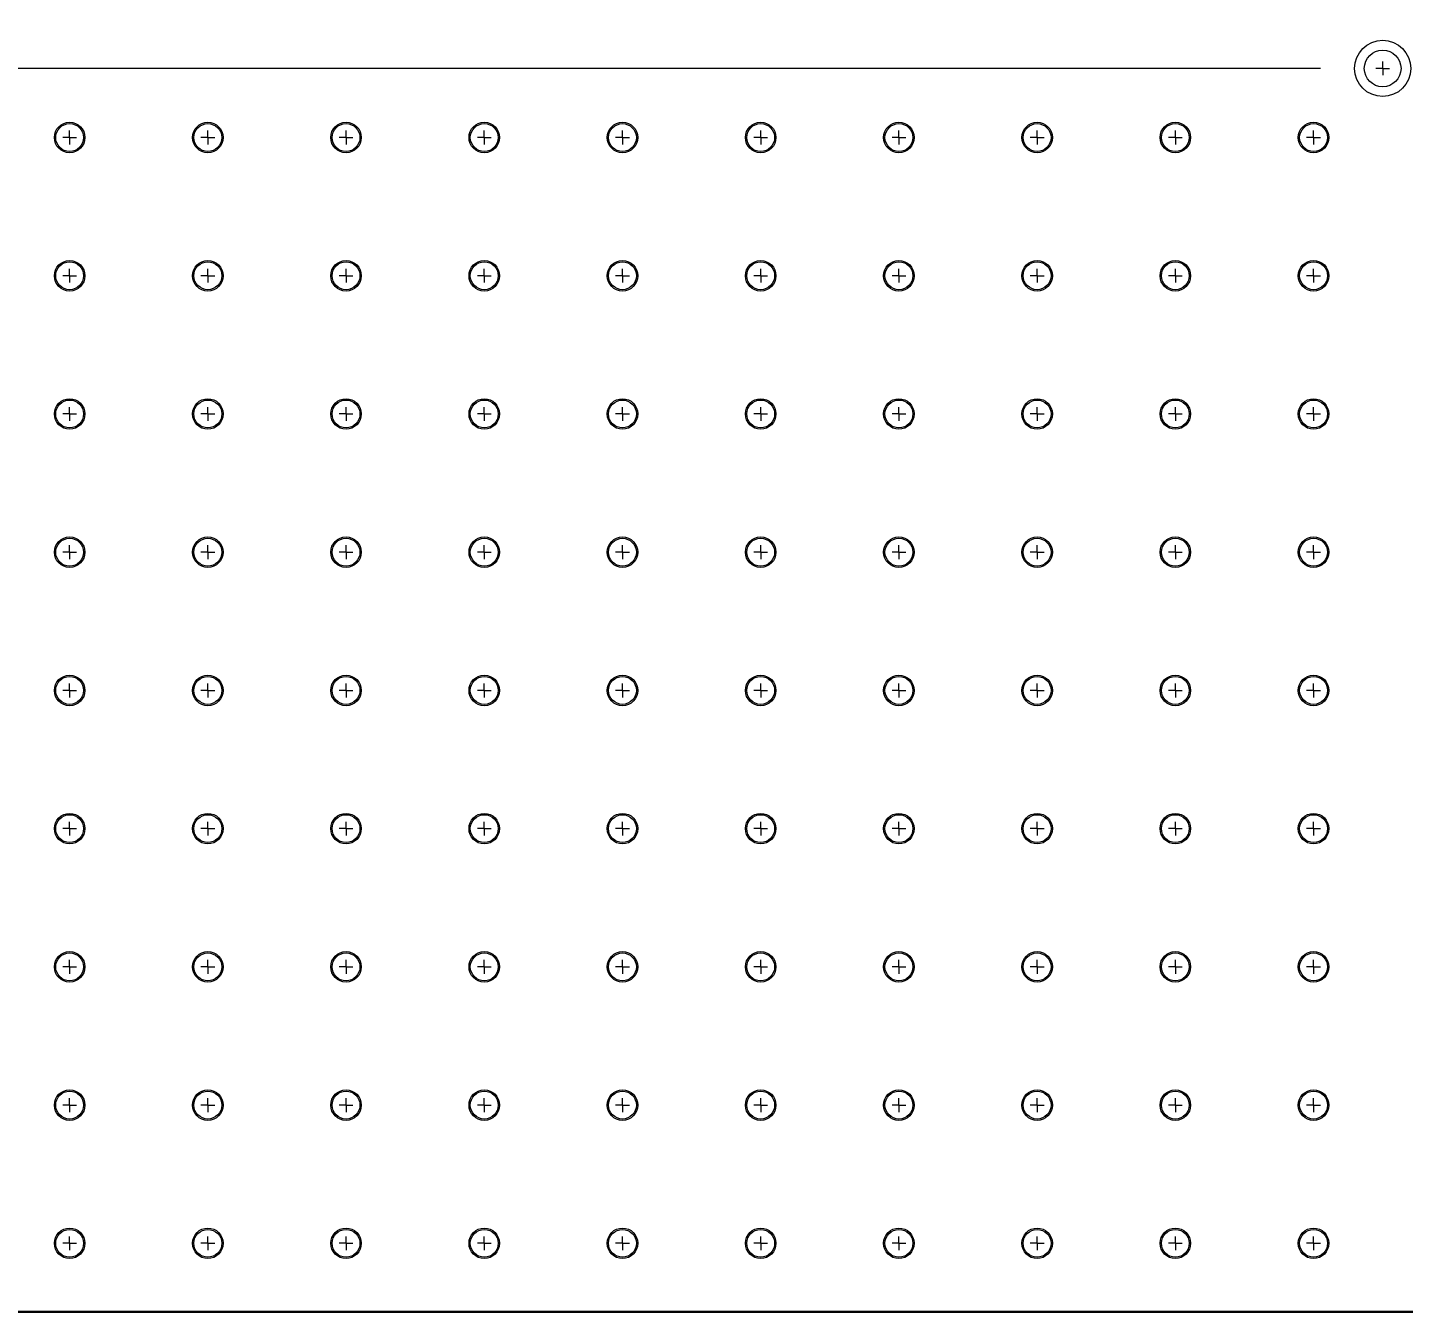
# Model space of a CAD drawing. Header units: inches. Extents: x 0.1 to 10.9, y 0 to 8.5.
# Drawn here: x 3.332 to 4.576, y 3.623 to 4.785 of the extents above; entities that cross this region are included whole.
import ezdxf

# ---------------------------------------------------------------- set-up
doc = ezdxf.new("R2010")
doc.units = ezdxf.units.IN
doc.header["$MEASUREMENT"] = 0
doc.styles.add('SLDTEXTSTYLE0', font='TXT', dxfattribs={"width": 0.75})
doc.dimstyles.new('SLDDIMSTYLE1', dxfattribs={"dimtxt": 0.083333, "dimasz": 0.125, "dimexe": 0, "dimexo": 0.0625, "dimgap": 0.020833, "dimtad": 0, "dimtih": 1, "dimtoh": 1, "dimlfac": 8, "dimrnd": 1e-09, "dimzin": 4, "dimdsep": 46, "dimtxsty": 'SLDTEXTSTYLE0', "dimsah": 1, "dimcen": 0.09, "dimadec": 0, "dimazin": 1, "dimtfac": 1, "dimtofl": 0, "dimtmove": 0, "dimatfit": 3, "dimfxl": 1, "dimfrac": 2, "dimtolj": 1, "dimtzin": 12, "dimarcsym": 0})

# ---------------------------------------------------------------- blocks, each defined once
blk = doc.blocks.new('_D_3')
at = {"color": 7, "linetype": 'Continuous', "lineweight": 0}
for p, q in [((2.4322, 5.8047), (2.4322, 6.5734)), ((4.5572, 4.8047), (4.5572, 6.5734)), ((2.4322, 6.5034), (3.1537, 6.5034)), ((3.252, 6.5034), (3.2267, 6.5034)), ((3.2267, 6.5034), (3.2267, 6.371)), ((3.7374, 6.5034), (3.7627, 6.5034)), ((3.7627, 6.5034), (3.7627, 6.371)), ((4.5572, 6.5034), (3.8357, 6.5034)), ((3.2267, 6.371), (3.252, 6.371)), ((3.7627, 6.371), (3.7374, 6.371))]:
    blk.add_line(p, q, dxfattribs=at)
at = {"color": 7, "linetype": 'Continuous', "lineweight": 18}
for points in [[(2.4322, 6.5034), (2.5572, 6.4834), (2.5572, 6.5234)], [(4.5572, 6.5034), (4.4322, 6.5234), (4.4322, 6.4834)]]:
    blk.add_solid(points, dxfattribs=at)
at = {"color": 7, "linetype": 'Continuous', "lineweight": 18, "char_height": 0.08333, "attachment_point": 1, "style": 'SLDTEXTSTYLE0'}
for s, insert in [('17.00in', (3.3112, 6.6277)), ('431.8mm', (3.252, 6.4784))]:
    blk.add_mtext(s, dxfattribs=dict(at, insert=insert))
blk = doc.blocks.new('_D_7')
at = {"color": 7, "linetype": 'Continuous', "lineweight": 0}
for p, q in [((4.5009, 4.7485), (1.6739, 4.7485)), ((1.7439, 4.7485), (1.7439, 4.3978)), ((1.5012, 4.2485), (1.4759, 4.2485)), ((1.4759, 4.2485), (1.4759, 4.116)), ((1.9865, 4.2485), (2.0119, 4.2485)), ((2.0119, 4.2485), (2.0119, 4.116)), ((1.4759, 4.116), (1.5012, 4.116)), ((2.0119, 4.116), (1.9865, 4.116)), ((1.7439, 3.7485), (1.7439, 4.0991)), ((2.3759, 3.7485), (1.6739, 3.7485))]:
    blk.add_line(p, q, dxfattribs=at)
at = {"color": 7, "linetype": 'Continuous', "lineweight": 18}
for points in [[(1.7439, 4.7485), (1.7239, 4.6235), (1.7639, 4.6235)], [(1.7439, 3.7485), (1.7639, 3.8735), (1.7239, 3.8735)]]:
    blk.add_solid(points, dxfattribs=at)
at = {"color": 7, "linetype": 'Continuous', "lineweight": 18, "char_height": 0.08333, "attachment_point": 1, "style": 'SLDTEXTSTYLE0'}
for s, insert in [('8.00in', (1.5912, 4.3728)), ('203.2mm', (1.5012, 4.2235))]:
    blk.add_mtext(s, dxfattribs=dict(at, insert=insert))
blk = doc.blocks.new('SW_CENTERMARKSYMBOL_0')
at = {"color": 0, "linetype": 'Continuous', "lineweight": 18}
for q in [(-0.00625, 0), (0, 0.00625), (0, -0.00625), (0.00625, 0)]:
    blk.add_line((0, 0), q, dxfattribs=at)
blk = doc.blocks.new('SW_CENTERMARKSYMBOL_5')
at = {"color": 0, "linetype": 'Continuous', "lineweight": 18}
for p, q in [((1, -1), (1, -0.99375)), ((1.125, -1), (1.125, -0.99375)), ((1.25, -1), (1.25, -0.99375)), ((1.375, -1), (1.375, -0.99375)), ((1.5, -1), (1.5, -0.99375)), ((1.625, -1), (1.625, -0.99375)), ((1.75, -1), (1.75, -0.99375)), ((1.875, -1), (1.875, -0.99375)), ((2, -1), (2, -0.99375)), ((2.125, -1), (2.125, -0.99375)), ((1, -1), (0.99375, -1)), ((1, -1), (1, -1.00625)), ((1, -1), (1.00625, -1)), ((1.125, -1), (1.11875, -1)), ((1.125, -1), (1.125, -1.00625)), ((1.125, -1), (1.13125, -1)), ((1.25, -1), (1.24375, -1)), ((1.25, -1), (1.25, -1.00625)), ((1.25, -1), (1.25625, -1)), ((1.375, -1), (1.36875, -1)), ((1.375, -1), (1.375, -1.00625)), ((1.375, -1), (1.38125, -1)), ((1.5, -1), (1.49375, -1)), ((1.5, -1), (1.5, -1.00625)), ((1.5, -1), (1.50625, -1)), ((1.625, -1), (1.61875, -1)), ((1.625, -1), (1.625, -1.00625)), ((1.625, -1), (1.63125, -1)), ((1.75, -1), (1.74375, -1)), ((1.75, -1), (1.75, -1.00625)), ((1.75, -1), (1.75625, -1)), ((1.875, -1), (1.86875, -1)), ((1.875, -1), (1.875, -1.00625)), ((1.875, -1), (1.88125, -1)), ((2, -1), (1.99375, -1)), ((2, -1), (2, -1.00625)), ((2, -1), (2.00625, -1)), ((2.125, -1), (2.11875, -1)), ((2.125, -1), (2.125, -1.00625)), ((2.125, -1), (2.13125, -1)), ((1, -1.125), (1, -1.11875)), ((1.125, -1.125), (1.125, -1.11875)), ((1.25, -1.125), (1.25, -1.11875)), ((1.375, -1.125), (1.375, -1.11875)), ((1.5, -1.125), (1.5, -1.11875)), ((1.625, -1.125), (1.625, -1.11875)), ((1.75, -1.125), (1.75, -1.11875)), ((1.875, -1.125), (1.875, -1.11875)), ((2, -1.125), (2, -1.11875)), ((2.125, -1.125), (2.125, -1.11875)), ((1, -1.125), (0.99375, -1.125)), ((1, -1.125), (1, -1.13125)), ((1, -1.125), (1.00625, -1.125)), ((1.125, -1.125), (1.11875, -1.125)), ((1.125, -1.125), (1.125, -1.13125)), ((1.125, -1.125), (1.13125, -1.125)), ((1.25, -1.125), (1.24375, -1.125)), ((1.25, -1.125), (1.25, -1.13125)), ((1.25, -1.125), (1.25625, -1.125)), ((1.375, -1.125), (1.36875, -1.125)), ((1.375, -1.125), (1.375, -1.13125)), ((1.375, -1.125), (1.38125, -1.125)), ((1.5, -1.125), (1.49375, -1.125)), ((1.5, -1.125), (1.5, -1.13125)), ((1.5, -1.125), (1.50625, -1.125)), ((1.625, -1.125), (1.61875, -1.125)), ((1.625, -1.125), (1.625, -1.13125)), ((1.625, -1.125), (1.63125, -1.125)), ((1.75, -1.125), (1.74375, -1.125)), ((1.75, -1.125), (1.75, -1.13125)), ((1.75, -1.125), (1.75625, -1.125)), ((1.875, -1.125), (1.86875, -1.125)), ((1.875, -1.125), (1.875, -1.13125)), ((1.875, -1.125), (1.88125, -1.125)), ((2, -1.125), (1.99375, -1.125)), ((2, -1.125), (2, -1.13125)), ((2, -1.125), (2.00625, -1.125)), ((2.125, -1.125), (2.11875, -1.125)), ((2.125, -1.125), (2.125, -1.13125)), ((2.125, -1.125), (2.13125, -1.125)), ((1, -1.25), (1, -1.24375)), ((1.125, -1.25), (1.125, -1.24375)), ((1.25, -1.25), (1.25, -1.24375)), ((1.375, -1.25), (1.375, -1.24375)), ((1.5, -1.25), (1.5, -1.24375)), ((1.625, -1.25), (1.625, -1.24375)), ((1.75, -1.25), (1.75, -1.24375)), ((1.875, -1.25), (1.875, -1.24375)), ((2, -1.25), (2, -1.24375)), ((2.125, -1.25), (2.125, -1.24375)), ((1, -1.25), (0.99375, -1.25)), ((1, -1.25), (1, -1.25625)), ((1, -1.25), (1.00625, -1.25)), ((1.125, -1.25), (1.11875, -1.25)), ((1.125, -1.25), (1.125, -1.25625)), ((1.125, -1.25), (1.13125, -1.25)), ((1.25, -1.25), (1.24375, -1.25)), ((1.25, -1.25), (1.25, -1.25625)), ((1.25, -1.25), (1.25625, -1.25)), ((1.375, -1.25), (1.36875, -1.25)), ((1.375, -1.25), (1.375, -1.25625)), ((1.375, -1.25), (1.38125, -1.25)), ((1.5, -1.25), (1.49375, -1.25)), ((1.5, -1.25), (1.5, -1.25625)), ((1.5, -1.25), (1.50625, -1.25)), ((1.625, -1.25), (1.61875, -1.25)), ((1.625, -1.25), (1.625, -1.25625)), ((1.625, -1.25), (1.63125, -1.25)), ((1.75, -1.25), (1.74375, -1.25)), ((1.75, -1.25), (1.75, -1.25625)), ((1.75, -1.25), (1.75625, -1.25)), ((1.875, -1.25), (1.86875, -1.25)), ((1.875, -1.25), (1.875, -1.25625)), ((1.875, -1.25), (1.88125, -1.25)), ((2, -1.25), (1.99375, -1.25)), ((2, -1.25), (2, -1.25625)), ((2, -1.25), (2.00625, -1.25)), ((2.125, -1.25), (2.11875, -1.25)), ((2.125, -1.25), (2.125, -1.25625)), ((2.125, -1.25), (2.13125, -1.25)), ((1, -1.375), (1, -1.36875)), ((1.125, -1.375), (1.125, -1.36875)), ((1.25, -1.375), (1.25, -1.36875)), ((1.375, -1.375), (1.375, -1.36875)), ((1.5, -1.375), (1.5, -1.36875)), ((1.625, -1.375), (1.625, -1.36875)), ((1.75, -1.375), (1.75, -1.36875)), ((1.875, -1.375), (1.875, -1.36875)), ((2, -1.375), (2, -1.36875)), ((2.125, -1.375), (2.125, -1.36875)), ((1, -1.375), (0.99375, -1.375)), ((1, -1.375), (1, -1.38125)), ((1, -1.375), (1.00625, -1.375)), ((1.125, -1.375), (1.11875, -1.375)), ((1.125, -1.375), (1.125, -1.38125)), ((1.125, -1.375), (1.13125, -1.375)), ((1.25, -1.375), (1.24375, -1.375)), ((1.25, -1.375), (1.25, -1.38125)), ((1.25, -1.375), (1.25625, -1.375)), ((1.375, -1.375), (1.36875, -1.375)), ((1.375, -1.375), (1.375, -1.38125)), ((1.375, -1.375), (1.38125, -1.375)), ((1.5, -1.375), (1.49375, -1.375)), ((1.5, -1.375), (1.5, -1.38125)), ((1.5, -1.375), (1.50625, -1.375)), ((1.625, -1.375), (1.61875, -1.375)), ((1.625, -1.375), (1.625, -1.38125)), ((1.625, -1.375), (1.63125, -1.375)), ((1.75, -1.375), (1.74375, -1.375)), ((1.75, -1.375), (1.75, -1.38125)), ((1.75, -1.375), (1.75625, -1.375)), ((1.875, -1.375), (1.86875, -1.375)), ((1.875, -1.375), (1.875, -1.38125)), ((1.875, -1.375), (1.88125, -1.375)), ((2, -1.375), (1.99375, -1.375)), ((2, -1.375), (2, -1.38125)), ((2, -1.375), (2.00625, -1.375)), ((2.125, -1.375), (2.11875, -1.375)), ((2.125, -1.375), (2.125, -1.38125)), ((2.125, -1.375), (2.13125, -1.375)), ((1, -1.5), (0.99375, -1.5)), ((1, -1.5), (1, -1.49375)), ((1, -1.5), (1, -1.50625)), ((1, -1.5), (1.00625, -1.5)), ((1.125, -1.5), (1.11875, -1.5)), ((1.125, -1.5), (1.125, -1.49375)), ((1.125, -1.5), (1.125, -1.50625)), ((1.125, -1.5), (1.13125, -1.5)), ((1.25, -1.5), (1.24375, -1.5)), ((1.25, -1.5), (1.25, -1.49375)), ((1.25, -1.5), (1.25, -1.50625)), ((1.25, -1.5), (1.25625, -1.5)), ((1.375, -1.5), (1.36875, -1.5)), ((1.375, -1.5), (1.375, -1.49375)), ((1.375, -1.5), (1.375, -1.50625)), ((1.375, -1.5), (1.38125, -1.5)), ((1.5, -1.5), (1.49375, -1.5)), ((1.5, -1.5), (1.5, -1.49375)), ((1.5, -1.5), (1.5, -1.50625)), ((1.5, -1.5), (1.50625, -1.5)), ((1.625, -1.5), (1.61875, -1.5)), ((1.625, -1.5), (1.625, -1.49375)), ((1.625, -1.5), (1.625, -1.50625)), ((1.625, -1.5), (1.63125, -1.5)), ((1.75, -1.5), (1.74375, -1.5)), ((1.75, -1.5), (1.75, -1.49375)), ((1.75, -1.5), (1.75, -1.50625)), ((1.75, -1.5), (1.75625, -1.5)), ((1.875, -1.5), (1.86875, -1.5)), ((1.875, -1.5), (1.875, -1.49375)), ((1.875, -1.5), (1.875, -1.50625)), ((1.875, -1.5), (1.88125, -1.5)), ((2, -1.5), (1.99375, -1.5)), ((2, -1.5), (2, -1.49375)), ((2, -1.5), (2, -1.50625)), ((2, -1.5), (2.00625, -1.5)), ((2.125, -1.5), (2.11875, -1.5)), ((2.125, -1.5), (2.125, -1.49375)), ((2.125, -1.5), (2.125, -1.50625)), ((2.125, -1.5), (2.13125, -1.5)), ((1, -1.625), (0.99375, -1.625)), ((1, -1.625), (1, -1.61875)), ((1, -1.625), (1, -1.63125)), ((1, -1.625), (1.00625, -1.625)), ((1.125, -1.625), (1.11875, -1.625)), ((1.125, -1.625), (1.125, -1.61875)), ((1.125, -1.625), (1.125, -1.63125)), ((1.125, -1.625), (1.13125, -1.625)), ((1.25, -1.625), (1.24375, -1.625)), ((1.25, -1.625), (1.25, -1.61875)), ((1.25, -1.625), (1.25, -1.63125)), ((1.25, -1.625), (1.25625, -1.625)), ((1.375, -1.625), (1.36875, -1.625)), ((1.375, -1.625), (1.375, -1.61875)), ((1.375, -1.625), (1.375, -1.63125)), ((1.375, -1.625), (1.38125, -1.625)), ((1.5, -1.625), (1.49375, -1.625)), ((1.5, -1.625), (1.5, -1.61875)), ((1.5, -1.625), (1.5, -1.63125)), ((1.5, -1.625), (1.50625, -1.625)), ((1.625, -1.625), (1.61875, -1.625)), ((1.625, -1.625), (1.625, -1.61875)), ((1.625, -1.625), (1.625, -1.63125)), ((1.625, -1.625), (1.63125, -1.625)), ((1.75, -1.625), (1.74375, -1.625)), ((1.75, -1.625), (1.75, -1.61875)), ((1.75, -1.625), (1.75, -1.63125)), ((1.75, -1.625), (1.75625, -1.625)), ((1.875, -1.625), (1.86875, -1.625)), ((1.875, -1.625), (1.875, -1.61875)), ((1.875, -1.625), (1.875, -1.63125)), ((1.875, -1.625), (1.88125, -1.625)), ((2, -1.625), (1.99375, -1.625)), ((2, -1.625), (2, -1.61875)), ((2, -1.625), (2, -1.63125)), ((2, -1.625), (2.00625, -1.625)), ((2.125, -1.625), (2.11875, -1.625)), ((2.125, -1.625), (2.125, -1.61875)), ((2.125, -1.625), (2.125, -1.63125)), ((2.125, -1.625), (2.13125, -1.625)), ((1, -1.75), (0.99375, -1.75)), ((1, -1.75), (1, -1.74375)), ((1, -1.75), (1, -1.75625)), ((1, -1.75), (1.00625, -1.75)), ((1.125, -1.75), (1.11875, -1.75)), ((1.125, -1.75), (1.125, -1.74375)), ((1.125, -1.75), (1.125, -1.75625)), ((1.125, -1.75), (1.13125, -1.75)), ((1.25, -1.75), (1.24375, -1.75)), ((1.25, -1.75), (1.25, -1.74375)), ((1.25, -1.75), (1.25, -1.75625)), ((1.25, -1.75), (1.25625, -1.75)), ((1.375, -1.75), (1.36875, -1.75)), ((1.375, -1.75), (1.375, -1.74375)), ((1.375, -1.75), (1.375, -1.75625)), ((1.375, -1.75), (1.38125, -1.75)), ((1.5, -1.75), (1.49375, -1.75)), ((1.5, -1.75), (1.5, -1.74375)), ((1.5, -1.75), (1.5, -1.75625)), ((1.5, -1.75), (1.50625, -1.75)), ((1.625, -1.75), (1.61875, -1.75)), ((1.625, -1.75), (1.625, -1.74375)), ((1.625, -1.75), (1.625, -1.75625)), ((1.625, -1.75), (1.63125, -1.75)), ((1.75, -1.75), (1.74375, -1.75)), ((1.75, -1.75), (1.75, -1.74375)), ((1.75, -1.75), (1.75, -1.75625)), ((1.75, -1.75), (1.75625, -1.75)), ((1.875, -1.75), (1.86875, -1.75)), ((1.875, -1.75), (1.875, -1.74375)), ((1.875, -1.75), (1.875, -1.75625)), ((1.875, -1.75), (1.88125, -1.75)), ((2, -1.75), (1.99375, -1.75)), ((2, -1.75), (2, -1.74375)), ((2, -1.75), (2, -1.75625)), ((2, -1.75), (2.00625, -1.75)), ((2.125, -1.75), (2.11875, -1.75)), ((2.125, -1.75), (2.125, -1.74375)), ((2.125, -1.75), (2.125, -1.75625)), ((2.125, -1.75), (2.13125, -1.75)), ((1, -1.875), (0.99375, -1.875)), ((1, -1.875), (1, -1.86875)), ((1, -1.875), (1, -1.88125)), ((1, -1.875), (1.00625, -1.875)), ((1.125, -1.875), (1.11875, -1.875)), ((1.125, -1.875), (1.125, -1.86875)), ((1.125, -1.875), (1.125, -1.88125)), ((1.125, -1.875), (1.13125, -1.875)), ((1.25, -1.875), (1.24375, -1.875)), ((1.25, -1.875), (1.25, -1.86875)), ((1.25, -1.875), (1.25, -1.88125)), ((1.25, -1.875), (1.25625, -1.875)), ((1.375, -1.875), (1.36875, -1.875)), ((1.375, -1.875), (1.375, -1.86875)), ((1.375, -1.875), (1.375, -1.88125)), ((1.375, -1.875), (1.38125, -1.875)), ((1.5, -1.875), (1.49375, -1.875)), ((1.5, -1.875), (1.5, -1.86875)), ((1.5, -1.875), (1.5, -1.88125)), ((1.5, -1.875), (1.50625, -1.875)), ((1.625, -1.875), (1.61875, -1.875)), ((1.625, -1.875), (1.625, -1.86875)), ((1.625, -1.875), (1.625, -1.88125)), ((1.625, -1.875), (1.63125, -1.875)), ((1.75, -1.875), (1.74375, -1.875)), ((1.75, -1.875), (1.75, -1.86875)), ((1.75, -1.875), (1.75, -1.88125)), ((1.75, -1.875), (1.75625, -1.875)), ((1.875, -1.875), (1.86875, -1.875)), ((1.875, -1.875), (1.875, -1.86875)), ((1.875, -1.875), (1.875, -1.88125)), ((1.875, -1.875), (1.88125, -1.875)), ((2, -1.875), (1.99375, -1.875)), ((2, -1.875), (2, -1.86875)), ((2, -1.875), (2, -1.88125)), ((2, -1.875), (2.00625, -1.875)), ((2.125, -1.875), (2.11875, -1.875)), ((2.125, -1.875), (2.125, -1.86875)), ((2.125, -1.875), (2.125, -1.88125)), ((2.125, -1.875), (2.13125, -1.875)), ((1, -2), (0.99375, -2)), ((1, -2), (1, -1.99375)), ((1, -2), (1, -2.00625)), ((1, -2), (1.00625, -2)), ((1.125, -2), (1.11875, -2)), ((1.125, -2), (1.125, -1.99375)), ((1.125, -2), (1.125, -2.00625)), ((1.125, -2), (1.13125, -2)), ((1.25, -2), (1.24375, -2)), ((1.25, -2), (1.25, -1.99375)), ((1.25, -2), (1.25, -2.00625)), ((1.25, -2), (1.25625, -2)), ((1.375, -2), (1.36875, -2)), ((1.375, -2), (1.375, -1.99375)), ((1.375, -2), (1.375, -2.00625)), ((1.375, -2), (1.38125, -2)), ((1.5, -2), (1.49375, -2)), ((1.5, -2), (1.5, -1.99375)), ((1.5, -2), (1.5, -2.00625)), ((1.5, -2), (1.50625, -2)), ((1.625, -2), (1.61875, -2)), ((1.625, -2), (1.625, -1.99375)), ((1.625, -2), (1.625, -2.00625)), ((1.625, -2), (1.63125, -2)), ((1.75, -2), (1.74375, -2)), ((1.75, -2), (1.75, -1.99375)), ((1.75, -2), (1.75, -2.00625)), ((1.75, -2), (1.75625, -2)), ((1.875, -2), (1.86875, -2)), ((1.875, -2), (1.875, -1.99375)), ((1.875, -2), (1.875, -2.00625)), ((1.875, -2), (1.88125, -2)), ((2, -2), (1.99375, -2)), ((2, -2), (2, -1.99375)), ((2, -2), (2, -2.00625)), ((2, -2), (2.00625, -2)), ((2.125, -2), (2.11875, -2)), ((2.125, -2), (2.125, -1.99375)), ((2.125, -2), (2.125, -2.00625)), ((2.125, -2), (2.13125, -2))]:
    blk.add_line(p, q, dxfattribs=at)

msp = doc.modelspace()

# ---------------------------------------------------------------- linework, layer by layer
at = {"color": 7, "linetype": 'Continuous', "lineweight": 18}
for p, q in [((2.3228, 3.6247), (6.7916, 3.6247)), ((6.7916, 3.6235), (2.3228, 3.6235))]:
    msp.add_line(p, q, dxfattribs=at)
for centre, radius in [((4.5572, 4.7485), 0.0254), ((4.5572, 4.7485), 0.0166), ((3.3697, 4.686), 0.0138), ((3.3697, 4.686), 0.0126), ((3.4947, 4.686), 0.0138), ((3.4947, 4.686), 0.0126), ((3.6197, 4.686), 0.0138), ((3.6197, 4.686), 0.0126), ((3.7447, 4.686), 0.0138), ((3.7447, 4.686), 0.0126), ((3.8697, 4.686), 0.0138), ((3.8697, 4.686), 0.0126), ((3.9947, 4.686), 0.0138), ((3.9947, 4.686), 0.0126), ((4.1197, 4.686), 0.0138), ((4.1197, 4.686), 0.0126), ((4.2447, 4.686), 0.0138), ((4.2447, 4.686), 0.0126), ((4.3697, 4.686), 0.0138), ((4.3697, 4.686), 0.0126), ((4.4947, 4.686), 0.0138), ((4.4947, 4.686), 0.0126), ((3.3697, 4.561), 0.0138), ((3.3697, 4.561), 0.0126), ((3.4947, 4.561), 0.0138), ((3.4947, 4.561), 0.0126), ((3.6197, 4.561), 0.0138), ((3.6197, 4.561), 0.0126), ((3.7447, 4.561), 0.0138), ((3.7447, 4.561), 0.0126), ((3.8697, 4.561), 0.0138), ((3.8697, 4.561), 0.0126), ((3.9947, 4.561), 0.0138), ((3.9947, 4.561), 0.0126), ((4.1197, 4.561), 0.0138), ((4.1197, 4.561), 0.0126), ((4.2447, 4.561), 0.0138), ((4.2447, 4.561), 0.0126), ((4.3697, 4.561), 0.0138), ((4.3697, 4.561), 0.0126), ((4.4947, 4.561), 0.0138), ((4.4947, 4.561), 0.0126), ((3.3697, 4.436), 0.0138), ((3.3697, 4.436), 0.0126), ((3.4947, 4.436), 0.0138), ((3.4947, 4.436), 0.0126), ((3.6197, 4.436), 0.0138), ((3.6197, 4.436), 0.0126), ((3.7447, 4.436), 0.0138), ((3.7447, 4.436), 0.0126), ((3.8697, 4.436), 0.0138), ((3.8697, 4.436), 0.0126), ((3.9947, 4.436), 0.0138), ((3.9947, 4.436), 0.0126), ((4.1197, 4.436), 0.0138), ((4.1197, 4.436), 0.0126), ((4.2447, 4.436), 0.0138), ((4.2447, 4.436), 0.0126), ((4.3697, 4.436), 0.0138), ((4.3697, 4.436), 0.0126), ((4.4947, 4.436), 0.0138), ((4.4947, 4.436), 0.0126), ((3.3697, 4.311), 0.0138), ((3.3697, 4.311), 0.0126), ((3.4947, 4.311), 0.0138), ((3.4947, 4.311), 0.0126), ((3.6197, 4.311), 0.0138), ((3.6197, 4.311), 0.0126), ((3.7447, 4.311), 0.0138), ((3.7447, 4.311), 0.0126), ((3.8697, 4.311), 0.0138), ((3.8697, 4.311), 0.0126), ((3.9947, 4.311), 0.0138), ((3.9947, 4.311), 0.0126), ((4.1197, 4.311), 0.0138), ((4.1197, 4.311), 0.0126), ((4.2447, 4.311), 0.0138), ((4.2447, 4.311), 0.0126), ((4.3697, 4.311), 0.0138), ((4.3697, 4.311), 0.0126), ((4.4947, 4.311), 0.0138), ((4.4947, 4.311), 0.0126), ((3.3697, 4.186), 0.0138), ((3.3697, 4.186), 0.0126), ((3.4947, 4.186), 0.0138), ((3.4947, 4.186), 0.0126), ((3.6197, 4.186), 0.0138), ((3.6197, 4.186), 0.0126), ((3.7447, 4.186), 0.0138), ((3.7447, 4.186), 0.0126), ((3.8697, 4.186), 0.0138), ((3.8697, 4.186), 0.0126), ((3.9947, 4.186), 0.0138), ((3.9947, 4.186), 0.0126), ((4.1197, 4.186), 0.0138), ((4.1197, 4.186), 0.0126), ((4.2447, 4.186), 0.0138), ((4.2447, 4.186), 0.0126), ((4.3697, 4.186), 0.0138), ((4.3697, 4.186), 0.0126), ((4.4947, 4.186), 0.0138), ((4.4947, 4.186), 0.0126), ((3.3697, 4.061), 0.0138), ((3.3697, 4.061), 0.0126), ((3.4947, 4.061), 0.0138), ((3.4947, 4.061), 0.0126), ((3.6197, 4.061), 0.0138), ((3.6197, 4.061), 0.0126), ((3.7447, 4.061), 0.0138), ((3.7447, 4.061), 0.0126), ((3.8697, 4.061), 0.0138), ((3.8697, 4.061), 0.0126), ((3.9947, 4.061), 0.0138), ((3.9947, 4.061), 0.0126), ((4.1197, 4.061), 0.0138), ((4.1197, 4.061), 0.0126), ((4.2447, 4.061), 0.0138), ((4.2447, 4.061), 0.0126), ((4.3697, 4.061), 0.0138), ((4.3697, 4.061), 0.0126), ((4.4947, 4.061), 0.0138), ((4.4947, 4.061), 0.0126), ((3.3697, 3.936), 0.0138), ((3.3697, 3.936), 0.0126), ((3.4947, 3.936), 0.0138), ((3.4947, 3.936), 0.0126), ((3.6197, 3.936), 0.0138), ((3.6197, 3.936), 0.0126), ((3.7447, 3.936), 0.0138), ((3.7447, 3.936), 0.0126), ((3.8697, 3.936), 0.0138), ((3.8697, 3.936), 0.0126), ((3.9947, 3.936), 0.0138), ((3.9947, 3.936), 0.0126), ((4.1197, 3.936), 0.0138), ((4.1197, 3.936), 0.0126), ((4.2447, 3.936), 0.0138), ((4.2447, 3.936), 0.0126), ((4.3697, 3.936), 0.0138), ((4.3697, 3.936), 0.0126), ((4.4947, 3.936), 0.0138), ((4.4947, 3.936), 0.0126), ((3.3697, 3.811), 0.0138), ((3.3697, 3.811), 0.0126), ((3.4947, 3.811), 0.0138), ((3.4947, 3.811), 0.0126), ((3.6197, 3.811), 0.0138), ((3.6197, 3.811), 0.0126), ((3.7447, 3.811), 0.0138), ((3.7447, 3.811), 0.0126), ((3.8697, 3.811), 0.0138), ((3.8697, 3.811), 0.0126), ((3.9947, 3.811), 0.0138), ((3.9947, 3.811), 0.0126), ((4.1197, 3.811), 0.0138), ((4.1197, 3.811), 0.0126), ((4.2447, 3.811), 0.0138), ((4.2447, 3.811), 0.0126), ((4.3697, 3.811), 0.0138), ((4.3697, 3.811), 0.0126), ((4.4947, 3.811), 0.0138), ((4.4947, 3.811), 0.0126), ((3.3697, 3.686), 0.0138), ((3.3697, 3.686), 0.0126), ((3.4947, 3.686), 0.0138), ((3.4947, 3.686), 0.0126), ((3.6197, 3.686), 0.0138), ((3.6197, 3.686), 0.0126), ((3.7447, 3.686), 0.0138), ((3.7447, 3.686), 0.0126), ((3.8697, 3.686), 0.0138), ((3.8697, 3.686), 0.0126), ((3.9947, 3.686), 0.0138), ((3.9947, 3.686), 0.0126), ((4.1197, 3.686), 0.0138), ((4.1197, 3.686), 0.0126), ((4.2447, 3.686), 0.0138), ((4.2447, 3.686), 0.0126), ((4.3697, 3.686), 0.0138), ((4.3697, 3.686), 0.0126), ((4.4947, 3.686), 0.0138), ((4.4947, 3.686), 0.0126)]:
    msp.add_circle(centre, radius, dxfattribs=at)

# ---------------------------------------------------------------- block references
at = {"color": 7, "linetype": 'Continuous', "lineweight": 0}
for name, p in [('SW_CENTERMARKSYMBOL_5', (2.3697, 5.686)), ('SW_CENTERMARKSYMBOL_0', (4.5572, 4.7485))]:
    msp.add_blockref(name, p, dxfattribs=at)

# ---------------------------------------------------------------- dimensions: what is measured, and where the dimension line sits
at = {"color": 7, "linetype": 'Continuous', "lineweight": 18}
dim = msp.add_linear_dim(base=(4.5572, 6.5034), p1=(2.4322, 5.7547), p2=(4.5572, 4.7547), dimstyle='SLDDIMSTYLE1', dxfattribs=at)
dim.commit()
dim.dimension.update_dxf_attribs({"geometry": '_D_3', "text_midpoint": (3.4947, 6.5034), "dimtype": 160})
dim = msp.add_linear_dim(base=(1.7439, 4.7485), p1=(2.4259, 3.7485), p2=(4.5509, 4.7485), angle=90, dimstyle='SLDDIMSTYLE1', dxfattribs=at)
dim.commit()
dim.dimension.update_dxf_attribs({"geometry": '_D_7', "text_midpoint": (1.7439, 4.2485), "dimtype": 160})

doc.saveas('drawing.dxf')
